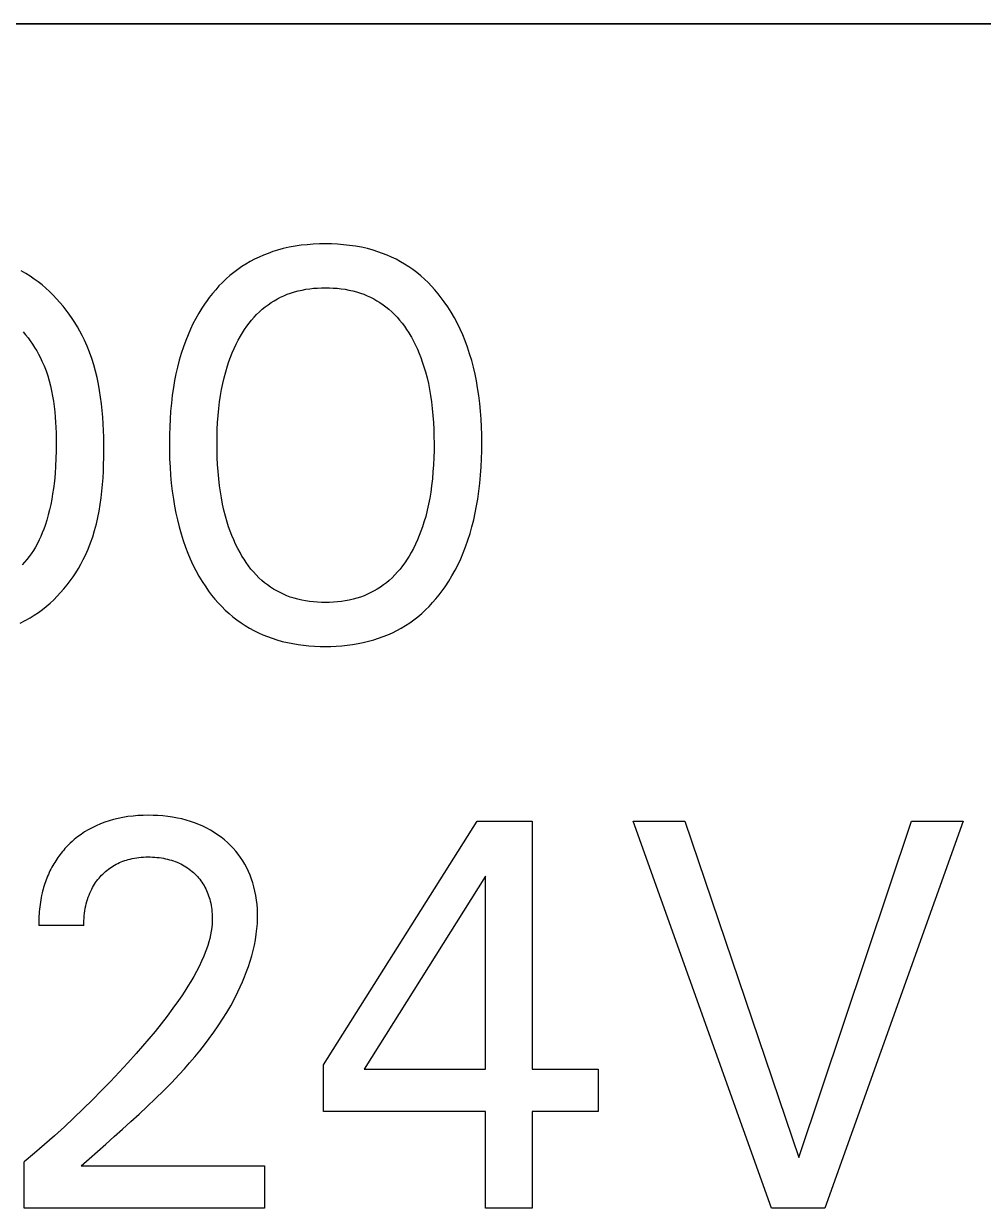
# Model space of a CAD drawing. Extents: x 10 to 656, y -396 to 292.
# Drawn here: x 286.61 to 287.463, y 117.157 to 118.21 of the extents above; entities that cross this region are included whole.
import ezdxf

# ---------------------------------------------------------------- set-up
doc = ezdxf.new("R2010")
doc.units = 0
doc.header["$LTSCALE"] = 5
doc.header["$MEASUREMENT"] = 0
doc.layers.get('0').update_dxf_attribs({"linetype": 'CONTINUOUS'})

msp = doc.modelspace()

# ---------------------------------------------------------------- linework, layer by layer
at = {"color": 7, "linetype": 'Continuous'}
for p, q in [((285.9154, 118.2098), (288.7496, 118.2098)), ((288.7496, 118.2098), (285.9154, 118.2098)), ((286.8313, 118.0072), (286.8271, 118.0057)), ((286.8354, 118.0085), (286.8313, 118.0072)), ((286.8406, 118.0099), (286.8354, 118.0085)), ((286.8459, 118.0111), (286.8406, 118.0099)), ((286.8512, 118.0121), (286.8459, 118.0111)), ((286.8565, 118.0129), (286.8512, 118.0121)), ((286.8619, 118.0134), (286.8565, 118.0129)), ((286.8673, 118.0139), (286.8619, 118.0134)), ((286.8727, 118.0141), (286.8673, 118.0139)), ((286.8781, 118.0142), (286.8727, 118.0141)), ((286.8835, 118.0141), (286.8781, 118.0142)), ((286.8889, 118.0138), (286.8835, 118.0141)), ((286.8942, 118.0134), (286.8889, 118.0138)), ((286.8996, 118.0128), (286.8942, 118.0134)), ((286.9049, 118.0121), (286.8996, 118.0128)), ((286.9102, 118.0111), (286.9049, 118.0121)), ((286.9154, 118.0099), (286.9102, 118.0111)), ((286.9206, 118.0085), (286.9154, 118.0099)), ((286.9247, 118.0071), (286.9206, 118.0085)), ((286.9289, 118.0057), (286.9247, 118.0071)), ((286.8075, 117.9962), (286.8038, 117.9939)), ((286.8112, 117.9984), (286.8075, 117.9962)), ((286.8151, 118.0005), (286.8112, 117.9984)), ((286.8191, 118.0024), (286.8151, 118.0005)), ((286.8231, 118.0041), (286.8191, 118.0024)), ((286.8271, 118.0057), (286.8231, 118.0041)), ((286.9329, 118.0041), (286.9289, 118.0057)), ((286.9369, 118.0023), (286.9329, 118.0041)), ((286.9409, 118.0004), (286.9369, 118.0023)), ((286.9447, 117.9983), (286.9409, 118.0004)), ((286.9485, 117.9961), (286.9447, 117.9983)), ((286.9522, 117.9938), (286.9485, 117.9961)), ((286.6119, 117.9877), (286.6076, 117.9901)), ((286.6157, 117.9854), (286.6119, 117.9877)), ((286.6193, 117.9829), (286.6157, 117.9854)), ((286.7932, 117.9859), (286.7899, 117.983)), ((286.7966, 117.9887), (286.7932, 117.9859)), ((286.8002, 117.9914), (286.7966, 117.9887)), ((286.8038, 117.9939), (286.8002, 117.9914)), ((286.9558, 117.9913), (286.9522, 117.9938)), ((286.9593, 117.9886), (286.9558, 117.9913)), ((286.9628, 117.9858), (286.9593, 117.9886)), ((286.9661, 117.9828), (286.9628, 117.9858)), ((286.6229, 117.9803), (286.6193, 117.9829)), ((286.6263, 117.9776), (286.6229, 117.9803)), ((286.6297, 117.9747), (286.6263, 117.9776)), ((286.7835, 117.9767), (286.7806, 117.9734)), ((286.7866, 117.9799), (286.7835, 117.9767)), ((286.7899, 117.983), (286.7866, 117.9799)), ((286.8676, 117.9747), (286.8711, 117.9749)), ((286.8711, 117.9749), (286.8746, 117.9751)), ((286.8746, 117.9751), (286.8781, 117.9751)), ((286.8781, 117.9751), (286.8816, 117.9751)), ((286.8816, 117.9751), (286.8851, 117.9749)), ((286.8851, 117.9749), (286.8886, 117.9747)), ((286.9693, 117.9797), (286.9661, 117.9828)), ((286.9724, 117.9765), (286.9693, 117.9797)), ((286.9754, 117.9732), (286.9724, 117.9765)), ((286.633, 117.9717), (286.6297, 117.9747)), ((286.6362, 117.9686), (286.633, 117.9717)), ((286.6392, 117.9654), (286.6362, 117.9686)), ((286.6422, 117.9621), (286.6392, 117.9654)), ((286.7749, 117.9665), (286.7723, 117.963)), ((286.7777, 117.97), (286.7749, 117.9665)), ((286.7806, 117.9734), (286.7777, 117.97)), ((286.8325, 117.9636), (286.8354, 117.9652)), ((286.8354, 117.9652), (286.8382, 117.9667)), ((286.8382, 117.9667), (286.8412, 117.968)), ((286.8412, 117.968), (286.8442, 117.9693)), ((286.8442, 117.9693), (286.8472, 117.9704)), ((286.8472, 117.9704), (286.8505, 117.9714)), ((286.8505, 117.9714), (286.8539, 117.9723)), ((286.8539, 117.9723), (286.8573, 117.9731)), ((286.8573, 117.9731), (286.8607, 117.9738)), ((286.8607, 117.9738), (286.8642, 117.9743)), ((286.8642, 117.9743), (286.8676, 117.9747)), ((286.8886, 117.9747), (286.8921, 117.9743)), ((286.8921, 117.9743), (286.8956, 117.9738)), ((286.8956, 117.9738), (286.899, 117.9731)), ((286.899, 117.9731), (286.9025, 117.9724)), ((286.9025, 117.9724), (286.9058, 117.9714)), ((286.9058, 117.9714), (286.9092, 117.9704)), ((286.9092, 117.9704), (286.9122, 117.9693)), ((286.9122, 117.9693), (286.9152, 117.968)), ((286.9152, 117.968), (286.9182, 117.9667)), ((286.9182, 117.9667), (286.921, 117.9652)), ((286.921, 117.9652), (286.9239, 117.9636)), ((286.9783, 117.9698), (286.9754, 117.9732)), ((286.9811, 117.9663), (286.9783, 117.9698)), ((286.9837, 117.9627), (286.9811, 117.9663)), ((286.6451, 117.9587), (286.6422, 117.9621)), ((286.6478, 117.9552), (286.6451, 117.9587)), ((286.6505, 117.9516), (286.6478, 117.9552)), ((286.7683, 117.957), (286.7655, 117.9524)), ((286.7713, 117.9615), (286.7683, 117.957)), ((286.7723, 117.963), (286.7713, 117.9615)), ((286.817, 117.9514), (286.8195, 117.9538)), ((286.8195, 117.9538), (286.822, 117.9561)), ((286.822, 117.9561), (286.8245, 117.9581)), ((286.8245, 117.9581), (286.8271, 117.96)), ((286.8271, 117.96), (286.8298, 117.9619)), ((286.8298, 117.9619), (286.8325, 117.9636)), ((286.9239, 117.9636), (286.9266, 117.9619)), ((286.9266, 117.9619), (286.9293, 117.9601)), ((286.9293, 117.9601), (286.9319, 117.9581)), ((286.9319, 117.9581), (286.9344, 117.9561)), ((286.9344, 117.9561), (286.937, 117.9538)), ((286.937, 117.9538), (286.9394, 117.9514)), ((286.9869, 117.9581), (286.9837, 117.9627)), ((286.9899, 117.9533), (286.9869, 117.9581)), ((286.653, 117.9479), (286.6505, 117.9516)), ((286.6554, 117.9442), (286.653, 117.9479)), ((286.6577, 117.9404), (286.6554, 117.9442)), ((286.7629, 117.9478), (286.7604, 117.9431)), ((286.7655, 117.9524), (286.7629, 117.9478)), ((286.8082, 117.9409), (286.8103, 117.9436)), ((286.8103, 117.9436), (286.8124, 117.9463)), ((286.8124, 117.9463), (286.8147, 117.9489)), ((286.8147, 117.9489), (286.817, 117.9514)), ((286.9394, 117.9514), (286.9418, 117.9489)), ((286.9418, 117.9489), (286.944, 117.9463)), ((286.944, 117.9463), (286.9462, 117.9436)), ((286.9462, 117.9436), (286.9483, 117.9409)), ((286.9927, 117.9484), (286.9899, 117.9533)), ((286.9954, 117.9435), (286.9927, 117.9484)), ((286.9978, 117.9384), (286.9954, 117.9435)), ((286.6094, 117.936), (286.6116, 117.9334)), ((286.6116, 117.9334), (286.6138, 117.9307)), ((286.6599, 117.9365), (286.6577, 117.9404)), ((286.662, 117.9326), (286.6599, 117.9365)), ((286.756, 117.9334), (286.754, 117.9284)), ((286.7581, 117.9382), (286.756, 117.9334)), ((286.7604, 117.9431), (286.7581, 117.9382)), ((286.8026, 117.9322), (286.8044, 117.9352)), ((286.8044, 117.9352), (286.8062, 117.9381)), ((286.8062, 117.9381), (286.8082, 117.9409)), ((286.9483, 117.9409), (286.9502, 117.9381)), ((286.9502, 117.9381), (286.9521, 117.9352)), ((286.9521, 117.9352), (286.9539, 117.9322)), ((287.0001, 117.9333), (286.9978, 117.9384)), ((287.0022, 117.9281), (287.0001, 117.9333)), ((286.6138, 117.9307), (286.6158, 117.9279)), ((286.6158, 117.9279), (286.6178, 117.925)), ((286.6178, 117.925), (286.6197, 117.9221)), ((286.6639, 117.9286), (286.662, 117.9326)), ((286.6663, 117.9232), (286.6639, 117.9286)), ((286.6685, 117.9178), (286.6663, 117.9232)), ((286.7519, 117.9226), (286.75, 117.9167)), ((286.754, 117.9284), (286.7519, 117.9226)), ((286.7969, 117.9212), (286.7987, 117.9249)), ((286.7987, 117.9249), (286.8006, 117.9286)), ((286.8006, 117.9286), (286.8026, 117.9322)), ((286.9539, 117.9322), (286.9545, 117.9311)), ((286.9545, 117.9311), (286.9564, 117.9276)), ((286.9564, 117.9276), (286.9582, 117.9241)), ((286.9582, 117.9241), (286.9598, 117.9205)), ((287.0044, 117.9223), (287.0022, 117.9281)), ((287.0063, 117.9164), (287.0044, 117.9223)), ((286.6197, 117.9221), (286.6215, 117.9191)), ((286.6215, 117.9191), (286.6232, 117.9161)), ((286.6232, 117.9161), (286.6248, 117.913)), ((286.6248, 117.913), (286.6262, 117.9099)), ((286.6704, 117.9122), (286.6685, 117.9178)), ((286.6722, 117.9066), (286.6704, 117.9122)), ((286.75, 117.9167), (286.7482, 117.9107)), ((286.7923, 117.9096), (286.7937, 117.9135)), ((286.7937, 117.9135), (286.7953, 117.9174)), ((286.7953, 117.9174), (286.7969, 117.9212)), ((286.9598, 117.9205), (286.9614, 117.9168)), ((286.9614, 117.9168), (286.9628, 117.9132)), ((286.9628, 117.9132), (286.9642, 117.9094)), ((287.0081, 117.9105), (287.0063, 117.9164)), ((286.6262, 117.9099), (286.6281, 117.9056)), ((286.6281, 117.9056), (286.6298, 117.9012)), ((286.6298, 117.9012), (286.6313, 117.8968)), ((286.6738, 117.901), (286.6722, 117.9066)), ((286.7467, 117.9047), (286.7453, 117.8987)), ((286.7482, 117.9107), (286.7467, 117.9047)), ((286.7895, 117.9005), (286.791, 117.9057)), ((286.791, 117.9057), (286.7923, 117.9096)), ((286.9642, 117.9094), (286.9654, 117.9057)), ((286.9654, 117.9057), (286.967, 117.9005)), ((287.0097, 117.9045), (287.0081, 117.9105)), ((287.0111, 117.8984), (287.0097, 117.9045)), ((286.6313, 117.8968), (286.6326, 117.8924)), ((286.6326, 117.8924), (286.6338, 117.8879)), ((286.6752, 117.8953), (286.6738, 117.901)), ((286.6764, 117.8895), (286.6752, 117.8953)), ((286.7441, 117.8926), (286.743, 117.8865)), ((286.7453, 117.8987), (286.7441, 117.8926)), ((286.7869, 117.89), (286.7881, 117.8952)), ((286.7881, 117.8952), (286.7895, 117.9005)), ((286.967, 117.9005), (286.9684, 117.8952)), ((286.9684, 117.8952), (286.9696, 117.89)), ((287.0123, 117.8924), (287.0111, 117.8984)), ((287.0134, 117.8863), (287.0123, 117.8924)), ((286.6338, 117.8879), (286.6348, 117.8834)), ((286.6348, 117.8834), (286.6357, 117.8788)), ((286.6774, 117.8837), (286.6764, 117.8895)), ((286.6783, 117.8779), (286.6774, 117.8837)), ((286.743, 117.8865), (286.742, 117.8796)), ((286.7849, 117.8793), (286.7858, 117.8846)), ((286.7858, 117.8846), (286.7869, 117.89)), ((286.9696, 117.89), (286.9707, 117.8846)), ((286.9707, 117.8846), (286.9716, 117.8793)), ((287.0144, 117.8793), (287.0134, 117.8863)), ((286.6357, 117.8788), (286.6364, 117.8742)), ((286.6364, 117.8742), (286.6371, 117.8696)), ((286.6371, 117.8696), (286.6376, 117.8649)), ((286.6791, 117.872), (286.6783, 117.8779)), ((286.6797, 117.8661), (286.6791, 117.872)), ((286.7412, 117.8725), (286.7405, 117.8655)), ((286.742, 117.8796), (286.7412, 117.8725)), ((286.7833, 117.8678), (286.7841, 117.8739)), ((286.7841, 117.8739), (286.7849, 117.8793)), ((286.9716, 117.8793), (286.9724, 117.8739)), ((286.9724, 117.8739), (286.9731, 117.8678)), ((287.0152, 117.8724), (287.0144, 117.8793)), ((287.0159, 117.8654), (287.0152, 117.8724)), ((286.6376, 117.8649), (286.638, 117.8602)), ((286.638, 117.8602), (286.6383, 117.8556)), ((286.6802, 117.8602), (286.6797, 117.8661)), ((286.6806, 117.8542), (286.6802, 117.8602)), ((286.7405, 117.8655), (286.74, 117.8585)), ((286.7823, 117.8554), (286.7827, 117.8616)), ((286.7827, 117.8616), (286.7833, 117.8678)), ((286.9731, 117.8678), (286.9737, 117.8616)), ((286.9737, 117.8616), (286.9742, 117.8554)), ((287.0164, 117.8584), (287.0159, 117.8654)), ((286.6383, 117.8556), (286.6386, 117.8509)), ((286.6386, 117.8509), (286.6387, 117.8462)), ((286.6809, 117.8482), (286.6806, 117.8542)), ((286.7397, 117.8515), (286.7395, 117.8444)), ((286.74, 117.8585), (286.7397, 117.8515)), ((286.7818, 117.843), (286.782, 117.8492)), ((286.782, 117.8492), (286.7823, 117.8554)), ((286.9742, 117.8554), (286.9745, 117.8492)), ((286.9745, 117.8492), (286.9746, 117.843)), ((287.0168, 117.8514), (287.0164, 117.8584)), ((287.017, 117.8444), (287.0168, 117.8514)), ((286.6387, 117.8462), (286.6388, 117.8415)), ((286.6388, 117.8415), (286.6388, 117.8369)), ((286.6811, 117.8423), (286.6809, 117.8482)), ((286.6812, 117.8363), (286.6811, 117.8423)), ((286.7395, 117.8444), (286.7394, 117.8373)), ((286.7818, 117.8369), (286.7818, 117.843)), ((286.9746, 117.843), (286.9747, 117.8369)), ((287.0171, 117.8373), (287.017, 117.8444)), ((286.6388, 117.8301), (286.6386, 117.8234)), ((286.6388, 117.8369), (286.6388, 117.8301)), ((286.6812, 117.8303), (286.6812, 117.8363)), ((286.6812, 117.8243), (286.6812, 117.8303)), ((286.7394, 117.8373), (286.7394, 117.8302)), ((286.7394, 117.8302), (286.7396, 117.823)), ((286.7818, 117.8306), (286.7818, 117.8369)), ((286.782, 117.8243), (286.7818, 117.8306)), ((286.9747, 117.8305), (286.9745, 117.8242)), ((286.9747, 117.8369), (286.9747, 117.8305)), ((287.0168, 117.823), (287.017, 117.8302)), ((287.017, 117.8302), (287.0171, 117.8373)), ((286.6386, 117.8234), (286.6383, 117.8167)), ((286.6808, 117.8122), (286.681, 117.8182)), ((286.681, 117.8182), (286.6812, 117.8243)), ((286.7396, 117.823), (286.74, 117.8158)), ((286.7823, 117.818), (286.782, 117.8243)), ((286.7827, 117.8117), (286.7823, 117.818)), ((286.9742, 117.8179), (286.9737, 117.8116)), ((286.9745, 117.8242), (286.9742, 117.8179)), ((287.0165, 117.8159), (287.0168, 117.823)), ((286.6378, 117.81), (286.6372, 117.8033)), ((286.6383, 117.8167), (286.6378, 117.81)), ((286.6805, 117.8063), (286.6808, 117.8122)), ((286.74, 117.8158), (286.7405, 117.8087)), ((286.7405, 117.8087), (286.7411, 117.8016)), ((286.7833, 117.8054), (286.7827, 117.8117)), ((286.9737, 117.8116), (286.9732, 117.8053)), ((287.0153, 117.8016), (287.016, 117.8087)), ((287.016, 117.8087), (287.0165, 117.8159)), ((286.6364, 117.7967), (286.6357, 117.792)), ((286.6372, 117.8033), (286.6364, 117.7967)), ((286.6795, 117.7944), (286.6801, 117.8003)), ((286.6801, 117.8003), (286.6805, 117.8063)), ((286.7411, 117.8016), (286.742, 117.7944)), ((286.784, 117.7992), (286.7833, 117.8054)), ((286.7848, 117.7937), (286.784, 117.7992)), ((286.9724, 117.7991), (286.9717, 117.7936)), ((286.9732, 117.8053), (286.9724, 117.7991)), ((287.0145, 117.7945), (287.0153, 117.8016)), ((286.6349, 117.7872), (286.634, 117.7825)), ((286.6357, 117.792), (286.6349, 117.7872)), ((286.678, 117.7826), (286.6789, 117.7885)), ((286.6789, 117.7885), (286.6795, 117.7944)), ((286.742, 117.7944), (286.743, 117.7873)), ((286.743, 117.7873), (286.744, 117.7811)), ((286.7857, 117.7883), (286.7848, 117.7937)), ((286.7867, 117.7829), (286.7857, 117.7883)), ((286.9708, 117.7882), (286.9697, 117.7828)), ((286.9717, 117.7936), (286.9708, 117.7882)), ((287.0124, 117.7812), (287.0135, 117.7874)), ((287.0135, 117.7874), (287.0145, 117.7945)), ((286.6329, 117.7778), (286.6318, 117.7732)), ((286.634, 117.7825), (286.6329, 117.7778)), ((286.6759, 117.771), (286.6771, 117.7767)), ((286.6771, 117.7767), (286.678, 117.7826)), ((286.744, 117.7811), (286.7452, 117.7749)), ((286.7452, 117.7749), (286.7466, 117.7688)), ((286.7879, 117.7775), (286.7867, 117.7829)), ((286.7893, 117.7721), (286.7879, 117.7775)), ((286.9685, 117.7774), (286.9672, 117.772)), ((286.9697, 117.7828), (286.9685, 117.7774)), ((287.0099, 117.7688), (287.0112, 117.775)), ((287.0112, 117.775), (287.0124, 117.7812)), ((286.6305, 117.7686), (286.629, 117.764)), ((286.6318, 117.7732), (286.6305, 117.7686)), ((286.673, 117.7595), (286.6746, 117.7652)), ((286.6746, 117.7652), (286.6759, 117.771)), ((286.7466, 117.7688), (286.7481, 117.7627)), ((286.7908, 117.7668), (286.7893, 117.7721)), ((286.7921, 117.7628), (286.7908, 117.7668)), ((286.9656, 117.7667), (286.9644, 117.7627)), ((286.9672, 117.772), (286.9656, 117.7667)), ((287.0083, 117.7627), (287.0099, 117.7688)), ((286.6252, 117.7542), (286.6237, 117.751)), ((286.6265, 117.7574), (286.6252, 117.7542)), ((286.6278, 117.7607), (286.6265, 117.7574)), ((286.629, 117.764), (286.6278, 117.7607)), ((286.6694, 117.7484), (286.6713, 117.7539)), ((286.6713, 117.7539), (286.673, 117.7595)), ((286.7481, 117.7627), (286.7498, 117.7566)), ((286.7498, 117.7566), (286.7517, 117.7506)), ((286.7935, 117.7589), (286.7921, 117.7628)), ((286.795, 117.755), (286.7935, 117.7589)), ((286.7966, 117.7511), (286.795, 117.755)), ((286.9615, 117.7549), (286.9599, 117.751)), ((286.963, 117.7588), (286.9615, 117.7549)), ((286.9644, 117.7627), (286.963, 117.7588)), ((287.0047, 117.7507), (287.0066, 117.7567)), ((287.0066, 117.7567), (287.0083, 117.7627)), ((286.6204, 117.7447), (286.6186, 117.7417)), ((286.6221, 117.7478), (286.6204, 117.7447)), ((286.6237, 117.751), (286.6221, 117.7478)), ((286.6672, 117.7429), (286.6694, 117.7484)), ((286.7517, 117.7506), (286.7537, 117.7447)), ((286.7537, 117.7447), (286.7558, 117.7394)), ((286.7983, 117.7473), (286.7966, 117.7511)), ((286.8002, 117.7435), (286.7983, 117.7473)), ((286.8022, 117.7398), (286.8002, 117.7435)), ((286.9563, 117.7435), (286.9543, 117.7398)), ((286.9581, 117.7472), (286.9563, 117.7435)), ((286.9599, 117.751), (286.9581, 117.7472)), ((287.0006, 117.7395), (287.0026, 117.7448)), ((287.0026, 117.7448), (287.0047, 117.7507)), ((286.6128, 117.7337), (286.6107, 117.7312)), ((286.6148, 117.7362), (286.6128, 117.7337)), ((286.6167, 117.7388), (286.6148, 117.7362)), ((286.6186, 117.7417), (286.6167, 117.7388)), ((286.6608, 117.7296), (286.6629, 117.7335)), ((286.6629, 117.7335), (286.6648, 117.7375)), ((286.6648, 117.7375), (286.6672, 117.7429)), ((286.7558, 117.7394), (286.758, 117.7341)), ((286.758, 117.7341), (286.7603, 117.729)), ((286.8039, 117.7367), (286.8022, 117.7398)), ((286.8058, 117.7338), (286.8039, 117.7367)), ((286.8077, 117.7309), (286.8058, 117.7338)), ((286.9507, 117.7338), (286.9487, 117.7308)), ((286.9525, 117.7367), (286.9507, 117.7338)), ((286.9543, 117.7398), (286.9525, 117.7367)), ((286.996, 117.7291), (286.9984, 117.7343)), ((286.9984, 117.7343), (287.0006, 117.7395)), ((286.6107, 117.7312), (286.6085, 117.7289)), ((286.6563, 117.7219), (286.6586, 117.7257)), ((286.6586, 117.7257), (286.6608, 117.7296)), ((286.7603, 117.729), (286.7629, 117.7239)), ((286.7629, 117.7239), (286.7656, 117.7189)), ((286.8098, 117.728), (286.8077, 117.7309)), ((286.8119, 117.7252), (286.8098, 117.728)), ((286.8141, 117.7226), (286.8119, 117.7252)), ((286.8165, 117.72), (286.8141, 117.7226)), ((286.9422, 117.7226), (286.9399, 117.72)), ((286.9445, 117.7252), (286.9422, 117.7226)), ((286.9466, 117.728), (286.9445, 117.7252)), ((286.9487, 117.7308), (286.9466, 117.728)), ((286.9906, 117.7191), (286.9934, 117.7241)), ((286.9934, 117.7241), (286.996, 117.7291)), ((286.6486, 117.711), (286.6513, 117.7146)), ((286.6513, 117.7146), (286.6538, 117.7182)), ((286.6538, 117.7182), (286.6563, 117.7219)), ((286.7656, 117.7189), (286.7685, 117.7141)), ((286.7685, 117.7141), (286.7717, 117.7093)), ((286.819, 117.7175), (286.8165, 117.72)), ((286.8215, 117.7151), (286.819, 117.7175)), ((286.824, 117.713), (286.8215, 117.7151)), ((286.8266, 117.711), (286.824, 117.713)), ((286.9323, 117.713), (286.9297, 117.711)), ((286.9348, 117.7151), (286.9323, 117.713)), ((286.9374, 117.7175), (286.9348, 117.7151)), ((286.9399, 117.72), (286.9374, 117.7175)), ((286.9846, 117.7095), (286.9877, 117.7143)), ((286.9877, 117.7143), (286.9906, 117.7191)), ((286.6398, 117.701), (286.6428, 117.7042)), ((286.6428, 117.7042), (286.6457, 117.7076)), ((286.6457, 117.7076), (286.6486, 117.711)), ((286.7717, 117.7093), (286.7743, 117.7056)), ((286.7743, 117.7056), (286.777, 117.702)), ((286.777, 117.702), (286.7798, 117.6985)), ((286.8293, 117.7091), (286.8266, 117.711)), ((286.8321, 117.7074), (286.8293, 117.7091)), ((286.8349, 117.7057), (286.8321, 117.7074)), ((286.8378, 117.7042), (286.8349, 117.7057)), ((286.8408, 117.7028), (286.8378, 117.7042)), ((286.8438, 117.7015), (286.8408, 117.7028)), ((286.8468, 117.7003), (286.8438, 117.7015)), ((286.9125, 117.7015), (286.9094, 117.7003)), ((286.9155, 117.7028), (286.9125, 117.7015)), ((286.9185, 117.7042), (286.9155, 117.7028)), ((286.9214, 117.7057), (286.9185, 117.7042)), ((286.9242, 117.7074), (286.9214, 117.7057)), ((286.927, 117.7091), (286.9242, 117.7074)), ((286.9297, 117.711), (286.927, 117.7091)), ((286.9763, 117.6987), (286.9792, 117.7022)), ((286.9792, 117.7022), (286.982, 117.7058)), ((286.982, 117.7058), (286.9846, 117.7095)), ((286.6266, 117.6891), (286.63, 117.6919)), ((286.63, 117.6919), (286.6334, 117.6948)), ((286.6334, 117.6948), (286.6366, 117.6978)), ((286.6366, 117.6978), (286.6398, 117.701)), ((286.7798, 117.6985), (286.7828, 117.6951)), ((286.7828, 117.6951), (286.7859, 117.6918)), ((286.7859, 117.6918), (286.7891, 117.6886)), ((286.8502, 117.6992), (286.8468, 117.7003)), ((286.8536, 117.6983), (286.8502, 117.6992)), ((286.857, 117.6975), (286.8536, 117.6983)), ((286.8605, 117.6968), (286.857, 117.6975)), ((286.864, 117.6963), (286.8605, 117.6968)), ((286.8675, 117.6959), (286.864, 117.6963)), ((286.871, 117.6956), (286.8675, 117.6959)), ((286.8746, 117.6954), (286.871, 117.6956)), ((286.8781, 117.6954), (286.8746, 117.6954)), ((286.8817, 117.6954), (286.8781, 117.6954)), ((286.8852, 117.6956), (286.8817, 117.6954)), ((286.8887, 117.6959), (286.8852, 117.6956)), ((286.8923, 117.6963), (286.8887, 117.6959)), ((286.8958, 117.6968), (286.8923, 117.6963)), ((286.8992, 117.6975), (286.8958, 117.6968)), ((286.9027, 117.6983), (286.8992, 117.6975)), ((286.9061, 117.6992), (286.9027, 117.6983)), ((286.9094, 117.7003), (286.9061, 117.6992)), ((286.967, 117.6888), (286.9703, 117.692)), ((286.9703, 117.692), (286.9734, 117.6953)), ((286.9734, 117.6953), (286.9763, 117.6987)), ((286.6113, 117.6793), (286.6157, 117.6818)), ((286.6157, 117.6818), (286.6194, 117.6841)), ((286.6194, 117.6841), (286.623, 117.6865)), ((286.623, 117.6865), (286.6266, 117.6891)), ((286.7891, 117.6886), (286.7925, 117.6856)), ((286.7925, 117.6856), (286.7959, 117.6827)), ((286.7959, 117.6827), (286.7995, 117.6799)), ((286.9567, 117.68), (286.9602, 117.6828)), ((286.9602, 117.6828), (286.9637, 117.6857)), ((286.9637, 117.6857), (286.967, 117.6888)), ((286.6069, 117.6771), (286.6113, 117.6793)), ((286.7995, 117.6799), (286.8031, 117.6773)), ((286.8031, 117.6773), (286.8068, 117.6749)), ((286.8068, 117.6749), (286.8106, 117.6727)), ((286.8106, 117.6727), (286.8145, 117.6705)), ((286.8145, 117.6705), (286.8185, 117.6686)), ((286.9377, 117.6686), (286.9417, 117.6706)), ((286.9417, 117.6706), (286.9455, 117.6727)), ((286.9455, 117.6727), (286.9493, 117.675)), ((286.9493, 117.675), (286.9531, 117.6774)), ((286.9531, 117.6774), (286.9567, 117.68)), ((286.8185, 117.6686), (286.8225, 117.6668)), ((286.8225, 117.6668), (286.8266, 117.6651)), ((286.8266, 117.6651), (286.8308, 117.6636)), ((286.8308, 117.6636), (286.835, 117.6622)), ((286.835, 117.6622), (286.8396, 117.6609)), ((286.8396, 117.6609), (286.8444, 117.6598)), ((286.8444, 117.6598), (286.8491, 117.6589)), ((286.9071, 117.6589), (286.9118, 117.6598)), ((286.9118, 117.6598), (286.9165, 117.661)), ((286.9165, 117.661), (286.9212, 117.6623)), ((286.9212, 117.6623), (286.9254, 117.6636)), ((286.9254, 117.6636), (286.9295, 117.6651)), ((286.9295, 117.6651), (286.9336, 117.6668)), ((286.9336, 117.6668), (286.9377, 117.6686)), ((286.8491, 117.6589), (286.8539, 117.6581)), ((286.8539, 117.6581), (286.8587, 117.6574)), ((286.8587, 117.6574), (286.8635, 117.657)), ((286.8635, 117.657), (286.8684, 117.6566)), ((286.8684, 117.6566), (286.8733, 117.6564)), ((286.8733, 117.6564), (286.8781, 117.6564)), ((286.8781, 117.6564), (286.883, 117.6564)), ((286.883, 117.6564), (286.8878, 117.6566)), ((286.8878, 117.6566), (286.8927, 117.657)), ((286.8927, 117.657), (286.8975, 117.6574)), ((286.8975, 117.6574), (286.9023, 117.6581)), ((286.9023, 117.6581), (286.9071, 117.6589)), ((286.6859, 117.5015), (286.682, 117.5002)), ((286.6898, 117.5026), (286.6859, 117.5015)), ((286.6938, 117.5036), (286.6898, 117.5026)), ((286.6982, 117.5045), (286.6938, 117.5036)), ((286.7026, 117.5052), (286.6982, 117.5045)), ((286.7071, 117.5057), (286.7026, 117.5052)), ((286.7115, 117.5061), (286.7071, 117.5057)), ((286.716, 117.5063), (286.7115, 117.5061)), ((286.7205, 117.5064), (286.716, 117.5063)), ((286.7249, 117.5063), (286.7205, 117.5064)), ((286.7293, 117.5061), (286.7249, 117.5063)), ((286.7336, 117.5058), (286.7293, 117.5061)), ((286.738, 117.5053), (286.7336, 117.5058)), ((286.7423, 117.5047), (286.738, 117.5053)), ((286.7466, 117.5039), (286.7423, 117.5047)), ((286.7505, 117.5031), (286.7466, 117.5039)), ((286.7543, 117.5021), (286.7505, 117.5031)), ((286.7581, 117.5009), (286.7543, 117.5021)), ((286.8764, 117.2847), (287.0129, 117.5012)), ((287.0129, 117.5012), (287.0619, 117.5012)), ((287.0619, 117.5012), (287.0619, 117.2808)), ((287.2746, 117.1571), (287.1516, 117.5012)), ((287.1516, 117.5012), (287.1975, 117.5012)), ((287.1975, 117.5012), (287.2989, 117.2022)), ((287.2989, 117.2022), (287.399, 117.5012)), ((287.4449, 117.5012), (287.322, 117.1571)), ((287.399, 117.5012), (287.4449, 117.5012)), ((286.6641, 117.4915), (286.661, 117.4893)), ((286.6674, 117.4935), (286.6641, 117.4915)), ((286.6708, 117.4953), (286.6674, 117.4935)), ((286.6744, 117.4971), (286.6708, 117.4953)), ((286.6782, 117.4987), (286.6744, 117.4971)), ((286.682, 117.5002), (286.6782, 117.4987)), ((286.7619, 117.4997), (286.7581, 117.5009)), ((286.7656, 117.4982), (286.7619, 117.4997)), ((286.7692, 117.4966), (286.7656, 117.4982)), ((286.7726, 117.4949), (286.7692, 117.4966)), ((286.7759, 117.4931), (286.7726, 117.4949)), ((286.7792, 117.4911), (286.7759, 117.4931)), ((286.7823, 117.489), (286.7792, 117.4911)), ((286.6501, 117.4803), (286.6489, 117.4791)), ((286.6514, 117.4815), (286.6501, 117.4803)), ((286.6531, 117.4831), (286.6514, 117.4815)), ((286.6549, 117.4847), (286.6531, 117.4831)), ((286.6579, 117.4871), (286.6549, 117.4847)), ((286.661, 117.4893), (286.6579, 117.4871)), ((286.7854, 117.4868), (286.7823, 117.489)), ((286.7883, 117.4844), (286.7854, 117.4868)), ((286.791, 117.4821), (286.7883, 117.4844)), ((286.7936, 117.4796), (286.791, 117.4821)), ((286.6413, 117.4701), (286.6403, 117.4688)), ((286.6423, 117.4715), (286.6413, 117.4701)), ((286.6433, 117.4728), (286.6423, 117.4715)), ((286.6444, 117.4741), (286.6433, 117.4728)), ((286.6455, 117.4754), (286.6444, 117.4741)), ((286.6466, 117.4767), (286.6455, 117.4754)), ((286.6478, 117.4779), (286.6466, 117.4767)), ((286.6489, 117.4791), (286.6478, 117.4779)), ((286.796, 117.4771), (286.7936, 117.4796)), ((286.7984, 117.4744), (286.796, 117.4771)), ((286.8006, 117.4717), (286.7984, 117.4744)), ((286.8027, 117.4688), (286.8006, 117.4717)), ((286.6349, 117.4601), (286.6341, 117.4586)), ((286.6358, 117.4616), (286.6349, 117.4601)), ((286.6366, 117.4631), (286.6358, 117.4616)), ((286.6375, 117.4645), (286.6366, 117.4631)), ((286.6384, 117.466), (286.6375, 117.4645)), ((286.6393, 117.4674), (286.6384, 117.466)), ((286.6403, 117.4688), (286.6393, 117.4674)), ((286.6852, 117.4584), (286.6866, 117.4594)), ((286.6866, 117.4594), (286.6879, 117.4603)), ((286.6879, 117.4603), (286.6893, 117.4612)), ((286.6893, 117.4612), (286.6907, 117.462)), ((286.6907, 117.462), (286.6922, 117.4628)), ((286.6922, 117.4628), (286.6936, 117.4636)), ((286.6936, 117.4636), (286.6951, 117.4643)), ((286.6951, 117.4643), (286.6966, 117.4649)), ((286.6966, 117.4649), (286.6982, 117.4655)), ((286.6982, 117.4655), (286.6997, 117.4661)), ((286.6997, 117.4661), (286.7013, 117.4666)), ((286.7013, 117.4666), (286.7029, 117.4671)), ((286.7029, 117.4671), (286.7045, 117.4675)), ((286.7045, 117.4675), (286.7065, 117.4679)), ((286.7065, 117.4679), (286.7084, 117.4683)), ((286.7084, 117.4683), (286.7104, 117.4686)), ((286.7104, 117.4686), (286.7124, 117.4689)), ((286.7124, 117.4689), (286.7145, 117.469)), ((286.7145, 117.469), (286.7165, 117.4692)), ((286.7165, 117.4692), (286.7185, 117.4693)), ((286.7185, 117.4693), (286.7205, 117.4693)), ((286.7205, 117.4693), (286.7225, 117.4693)), ((286.7225, 117.4693), (286.7244, 117.4692)), ((286.7244, 117.4692), (286.7264, 117.4691)), ((286.7264, 117.4691), (286.7284, 117.4689)), ((286.7284, 117.4689), (286.7303, 117.4687)), ((286.7303, 117.4687), (286.7323, 117.4685)), ((286.7323, 117.4685), (286.7342, 117.4681)), ((286.7342, 117.4681), (286.7361, 117.4677)), ((286.7361, 117.4677), (286.7379, 117.4673)), ((286.7379, 117.4673), (286.7396, 117.4669)), ((286.7396, 117.4669), (286.7413, 117.4664)), ((286.7413, 117.4664), (286.743, 117.4659)), ((286.743, 117.4659), (286.7447, 117.4653)), ((286.7447, 117.4653), (286.7463, 117.4646)), ((286.7463, 117.4646), (286.748, 117.4639)), ((286.748, 117.4639), (286.7496, 117.4631)), ((286.7496, 117.4631), (286.7511, 117.4623)), ((286.7511, 117.4623), (286.7526, 117.4615)), ((286.7526, 117.4615), (286.7541, 117.4606)), ((286.7541, 117.4606), (286.7555, 117.4596)), ((286.7555, 117.4596), (286.7569, 117.4586)), ((286.8047, 117.4659), (286.8027, 117.4688)), ((286.8065, 117.4628), (286.8047, 117.4659)), ((286.8082, 117.4596), (286.8065, 117.4628)), ((286.8097, 117.4564), (286.8082, 117.4596)), ((286.6299, 117.449), (286.6293, 117.4473)), ((286.6305, 117.4506), (286.6299, 117.449)), ((286.6312, 117.4522), (286.6305, 117.4506)), ((286.6319, 117.4538), (286.6312, 117.4522)), ((286.6326, 117.4554), (286.6319, 117.4538)), ((286.6333, 117.457), (286.6326, 117.4554)), ((286.6341, 117.4586), (286.6333, 117.457)), ((286.6748, 117.4478), (286.6758, 117.4492)), ((286.6758, 117.4492), (286.6769, 117.4505)), ((286.6769, 117.4505), (286.678, 117.4517)), ((286.678, 117.4517), (286.6791, 117.453)), ((286.6791, 117.453), (286.6803, 117.4541)), ((286.6803, 117.4541), (286.6815, 117.4553)), ((286.6815, 117.4553), (286.6827, 117.4563)), ((286.6827, 117.4563), (286.6839, 117.4574)), ((286.6839, 117.4574), (286.6852, 117.4584)), ((286.7569, 117.4586), (286.7583, 117.4576)), ((286.7583, 117.4576), (286.7596, 117.4565)), ((286.7596, 117.4565), (286.7609, 117.4554)), ((286.7609, 117.4554), (286.7621, 117.4543)), ((286.7621, 117.4543), (286.7632, 117.4531)), ((286.7632, 117.4531), (286.7644, 117.4519)), ((286.7644, 117.4519), (286.7654, 117.4507)), ((286.7654, 117.4507), (286.7665, 117.4495)), ((286.7665, 117.4495), (286.7675, 117.4482)), ((286.8111, 117.4531), (286.8097, 117.4564)), ((286.8124, 117.4497), (286.8111, 117.4531)), ((286.8135, 117.4463), (286.8124, 117.4497)), ((287.0204, 117.4522), (286.9126, 117.2808)), ((287.0204, 117.2808), (287.0204, 117.4522)), ((286.6268, 117.439), (286.6264, 117.4373)), ((286.6272, 117.4407), (286.6268, 117.439)), ((286.6277, 117.4423), (286.6272, 117.4407)), ((286.6282, 117.444), (286.6277, 117.4423)), ((286.6288, 117.4457), (286.6282, 117.444)), ((286.6293, 117.4473), (286.6288, 117.4457)), ((286.6687, 117.4372), (286.6695, 117.439)), ((286.6695, 117.439), (286.6704, 117.4407)), ((286.6704, 117.4407), (286.6712, 117.4422)), ((286.6712, 117.4422), (286.672, 117.4436)), ((286.672, 117.4436), (286.6729, 117.4451)), ((286.6729, 117.4451), (286.6738, 117.4465)), ((286.6738, 117.4465), (286.6748, 117.4478)), ((286.7675, 117.4482), (286.7684, 117.4468)), ((286.7684, 117.4468), (286.7693, 117.4455)), ((286.7693, 117.4455), (286.7702, 117.4441)), ((286.7702, 117.4441), (286.771, 117.4426)), ((286.771, 117.4426), (286.7718, 117.4411)), ((286.7718, 117.4411), (286.7725, 117.4396)), ((286.7725, 117.4396), (286.7731, 117.438)), ((286.7731, 117.438), (286.7737, 117.4365)), ((286.8145, 117.4428), (286.8135, 117.4463)), ((286.8154, 117.4389), (286.8145, 117.4428)), ((286.8162, 117.435), (286.8154, 117.4389)), ((286.6248, 117.429), (286.6245, 117.427)), ((286.6251, 117.4311), (286.6248, 117.429)), ((286.6255, 117.4332), (286.6251, 117.4311)), ((286.6259, 117.4352), (286.6255, 117.4332)), ((286.6264, 117.4373), (286.6259, 117.4352)), ((286.6652, 117.4258), (286.6656, 117.4278)), ((286.6656, 117.4278), (286.6661, 117.4297)), ((286.6661, 117.4297), (286.6667, 117.4316)), ((286.6667, 117.4316), (286.6673, 117.4335)), ((286.6673, 117.4335), (286.668, 117.4353)), ((286.668, 117.4353), (286.6687, 117.4372)), ((286.7737, 117.4365), (286.7743, 117.4349)), ((286.7743, 117.4349), (286.7748, 117.4333)), ((286.7748, 117.4333), (286.7753, 117.4317)), ((286.7753, 117.4317), (286.7757, 117.43)), ((286.7757, 117.43), (286.7762, 117.4282)), ((286.7762, 117.4282), (286.7765, 117.4263)), ((286.8168, 117.431), (286.8162, 117.435)), ((286.8173, 117.4271), (286.8168, 117.431)), ((286.6236, 117.4187), (286.6235, 117.4166)), ((286.6238, 117.4207), (286.6236, 117.4187)), ((286.624, 117.4228), (286.6238, 117.4207)), ((286.6242, 117.4249), (286.624, 117.4228)), ((286.6245, 117.427), (286.6242, 117.4249)), ((286.6636, 117.4149), (286.6638, 117.4171)), ((286.6638, 117.4171), (286.6641, 117.4193)), ((286.6641, 117.4193), (286.6644, 117.4215)), ((286.6644, 117.4215), (286.6647, 117.4237)), ((286.6647, 117.4237), (286.6652, 117.4258)), ((286.7765, 117.4263), (286.7768, 117.4245)), ((286.7768, 117.4245), (286.7771, 117.4226)), ((286.7771, 117.4226), (286.7773, 117.4207)), ((286.7773, 117.4207), (286.7775, 117.4188)), ((286.7775, 117.4188), (286.7776, 117.417)), ((286.7776, 117.417), (286.7776, 117.4151)), ((286.8176, 117.4231), (286.8173, 117.4271)), ((286.8177, 117.4191), (286.8176, 117.4231)), ((286.8178, 117.4151), (286.8177, 117.4191)), ((286.6234, 117.4145), (286.6233, 117.4124)), ((286.6233, 117.4124), (286.6233, 117.4104)), ((286.6233, 117.4104), (286.6233, 117.4083)), ((286.6634, 117.4083), (286.6233, 117.4083)), ((286.6235, 117.4166), (286.6234, 117.4145)), ((286.6634, 117.4083), (286.6635, 117.4105)), ((286.6635, 117.4127), (286.6636, 117.4149)), ((286.6635, 117.4105), (286.6635, 117.4127)), ((286.7771, 117.4067), (286.7766, 117.4034)), ((286.7774, 117.4099), (286.7771, 117.4067)), ((286.7776, 117.4132), (286.7774, 117.4099)), ((286.7776, 117.4151), (286.7776, 117.4132)), ((286.8172, 117.4054), (286.8176, 117.4103)), ((286.8176, 117.4103), (286.8178, 117.4151)), ((286.7753, 117.397), (286.7745, 117.3938)), ((286.776, 117.4002), (286.7753, 117.397)), ((286.7766, 117.4034), (286.776, 117.4002)), ((286.8159, 117.3958), (286.8167, 117.4006)), ((286.8167, 117.4006), (286.8172, 117.4054)), ((286.7724, 117.3875), (286.7713, 117.3843)), ((286.7735, 117.3906), (286.7724, 117.3875)), ((286.7745, 117.3938), (286.7735, 117.3906)), ((286.8127, 117.3815), (286.8139, 117.3862)), ((286.8139, 117.3862), (286.815, 117.391)), ((286.815, 117.391), (286.8159, 117.3958)), ((286.768, 117.3766), (286.7659, 117.372)), ((286.7701, 117.3813), (286.768, 117.3766)), ((286.7713, 117.3843), (286.7701, 117.3813)), ((286.8098, 117.3721), (286.8113, 117.3768)), ((286.8113, 117.3768), (286.8127, 117.3815)), ((286.7636, 117.3675), (286.7611, 117.3631)), ((286.7659, 117.372), (286.7636, 117.3675)), ((286.8063, 117.3629), (286.8081, 117.3675)), ((286.8081, 117.3675), (286.8098, 117.3721)), ((286.7559, 117.3544), (286.7532, 117.3501)), ((286.7586, 117.3587), (286.7559, 117.3544)), ((286.7611, 117.3631), (286.7586, 117.3587)), ((286.8003, 117.3495), (286.8024, 117.3539)), ((286.8024, 117.3539), (286.8044, 117.3584)), ((286.8044, 117.3584), (286.8063, 117.3629)), ((286.7504, 117.3459), (286.7475, 117.3418)), ((286.7532, 117.3501), (286.7504, 117.3459)), ((286.7972, 117.3432), (286.8003, 117.3495)), ((286.7425, 117.3348), (286.7374, 117.3278)), ((286.7475, 117.3418), (286.7425, 117.3348)), ((286.7904, 117.3311), (286.7939, 117.3371)), ((286.7939, 117.3371), (286.7972, 117.3432)), ((286.7374, 117.3278), (286.7321, 117.321)), ((286.7829, 117.3193), (286.7867, 117.3251)), ((286.7867, 117.3251), (286.7904, 117.3311)), ((286.7267, 117.3143), (286.7212, 117.3077)), ((286.7321, 117.321), (286.7267, 117.3143)), ((286.7749, 117.308), (286.779, 117.3136)), ((286.779, 117.3136), (286.7829, 117.3193)), ((286.7156, 117.3011), (286.71, 117.2947)), ((286.7212, 117.3077), (286.7156, 117.3011)), ((286.7664, 117.297), (286.7707, 117.3024)), ((286.7707, 117.3024), (286.7749, 117.308)), ((286.71, 117.2947), (286.7024, 117.2863)), ((286.7574, 117.2863), (286.762, 117.2916)), ((286.762, 117.2916), (286.7664, 117.297)), ((286.7024, 117.2863), (286.6948, 117.278)), ((286.7481, 117.276), (286.7528, 117.2811)), ((286.7528, 117.2811), (286.7574, 117.2863)), ((286.8764, 117.2432), (286.8764, 117.2847)), ((286.9126, 117.2808), (287.0204, 117.2808)), ((287.0619, 117.2808), (287.1205, 117.2808)), ((287.1205, 117.2808), (287.1205, 117.2432)), ((286.6871, 117.2698), (286.6792, 117.2617)), ((286.6948, 117.278), (286.6871, 117.2698)), ((286.7412, 117.2687), (286.7481, 117.276)), ((286.6792, 117.2617), (286.6711, 117.2536)), ((286.727, 117.2546), (286.7342, 117.2616)), ((286.7342, 117.2616), (286.7412, 117.2687)), ((286.6711, 117.2536), (286.6628, 117.2455)), ((286.7198, 117.2476), (286.727, 117.2546)), ((286.6628, 117.2455), (286.6545, 117.2375)), ((286.7051, 117.2341), (286.7125, 117.2408)), ((286.7125, 117.2408), (286.7198, 117.2476)), ((287.0204, 117.2432), (286.8764, 117.2432)), ((287.0204, 117.1571), (287.0204, 117.2432)), ((287.0619, 117.2432), (287.0619, 117.1571)), ((287.1205, 117.2432), (287.0619, 117.2432)), ((286.6461, 117.2296), (286.6373, 117.2216)), ((286.6545, 117.2375), (286.6461, 117.2296)), ((286.6977, 117.2274), (286.7051, 117.2341)), ((286.6373, 117.2216), (286.6285, 117.2138)), ((286.6829, 117.2142), (286.6903, 117.2208)), ((286.6903, 117.2208), (286.6977, 117.2274)), ((286.6285, 117.2138), (286.6196, 117.206)), ((286.6682, 117.2012), (286.6755, 117.2077)), ((286.6755, 117.2077), (286.6829, 117.2142)), ((286.6196, 117.206), (286.6105, 117.1983)), ((286.6105, 117.1571), (286.6105, 117.1983)), ((286.661, 117.1947), (286.6682, 117.2012)), ((286.661, 117.1947), (286.8241, 117.1947)), ((286.8241, 117.1947), (286.8241, 117.1571)), ((286.8241, 117.1571), (286.6105, 117.1571)), ((287.0619, 117.1571), (287.0204, 117.1571)), ((287.322, 117.1571), (287.2746, 117.1571))]:
    msp.add_line(p, q, dxfattribs=at)

doc.saveas('drawing.dxf')
